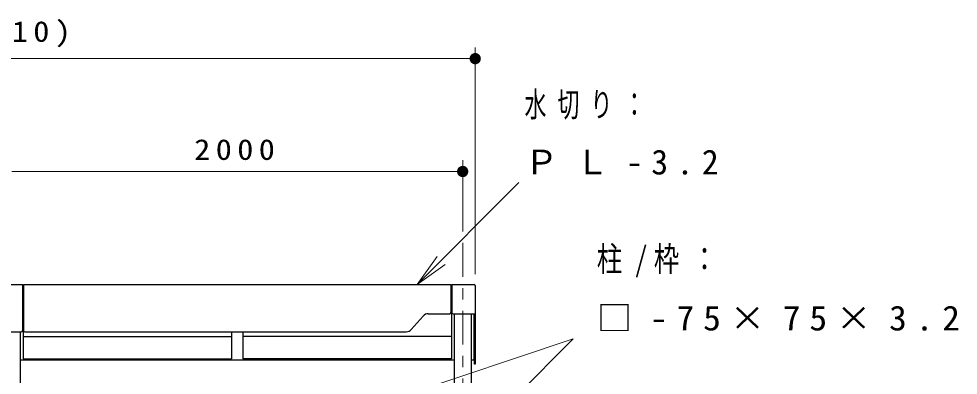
# Model space of a CAD drawing. Units: millimetres on the paper, scale 1:50. Extents: x -365 to 0, y 0 to 257.
# Drawn here: x -267.2 to -183.9, y 109.6 to 141.2 of the extents above; entities that cross this region are included whole.
import ezdxf

# ---------------------------------------------------------------- set-up
doc = ezdxf.new("R2010")
doc.units = ezdxf.units.MM
doc.linetypes.add('USER2', pattern=[6, 3, -1, 1, -1])
doc.layers.add('LY_1', color=7, linetype='Continuous', lineweight=25)
doc.styles.add('ＭＳ ゴシック', font='')
doc.styles.get('ＭＳ ゴシック').set_extended_font_data('MS Gothic')

# ---------------------------------------------------------------- blocks, each defined once
blk = doc.blocks.new('open_arrow')
at = {"color": 0, "linetype": 'Continuous', "lineweight": -2}
blk.add_lwpolyline([(7.5, 1.25), (0, 0), (7.5, -1.25)], dxfattribs=at)
blk = doc.blocks.new('filled_dot')
at = {"color": 0, "linetype": 'Continuous', "lineweight": -2, "const_width": 1.25}
blk.add_lwpolyline([(-0.625, 0, 1), (0.625, 0, 1)], format="xyb", close=True, dxfattribs=at)

msp = doc.modelspace()

# ---------------------------------------------------------------- linework, layer by layer
at = {"layer": 'LY_1', "lineweight": 13}
for p, q in [((-226.735, 118.552), (-226.735, 138.652)), ((-308.955, 137.652), (-226.735, 137.652)), ((-227.845, 122.333), (-227.845, 128.652)), ((-267.845, 127.652), (-227.845, 127.652)), ((-231.884, 117.652), (-222.862, 126.673)), ((-233.902, 107.534), (-218.033, 112.839)), ((-227.095, 103.777), (-218.033, 112.839))]:
    msp.add_line(p, q, dxfattribs=at)
at = {"layer": 'LY_1', "color": 2, "linetype": 'USER2', "lineweight": 13}
msp.add_line((-227.845, 121.317), (-227.845, 67.534), dxfattribs=at)
at = {"layer": 'LY_1', "color": 4}
for p, q in [((-268.795, 117.652), (-266.895, 117.652)), ((-266.895, 117.652), (-266.895, 113.552)), ((-266.795, 117.652), (-228.895, 117.652)), ((-266.795, 117.652), (-266.795, 113.552)), ((-228.895, 117.652), (-228.895, 115.152)), ((-228.795, 117.652), (-226.835, 117.652)), ((-228.795, 117.652), (-228.795, 115.152)), ((-226.735, 117.552), (-226.735, 110.581)), ((-230.909, 115.052), (-228.995, 115.052)), ((-228.795, 115.199), (-228.895, 115.199)), ((-228.695, 115.052), (-226.735, 115.052)), ((-226.799, 110.581), (-226.799, 115.052)), ((-231.361, 114.847), (-232.402, 113.657)), ((-268.695, 113.452), (-266.995, 113.452)), ((-266.695, 113.452), (-232.853, 113.452)), ((-226.735, 110.581), (-226.799, 110.581))]:
    msp.add_line(p, q, dxfattribs=at)
at = {"layer": 'LY_1', "color": 131}
for p, q in [((-228.845, 115.199), (-228.845, 111.041)), ((-226.845, 115.052), (-226.845, 110.942)), ((-266.845, 113.599), (-266.845, 111.041)), ((-248.345, 113.452), (-248.345, 111.041)), ((-247.345, 113.452), (-247.345, 111.041)), ((-266.845, 113.031), (-248.345, 113.031)), ((-228.845, 113.031), (-247.345, 113.031)), ((-228.595, 110.942), (-267.095, 110.942)), ((-266.845, 111.041), (-248.345, 111.041)), ((-228.845, 111.041), (-247.345, 111.041)), ((-226.845, 110.942), (-227.095, 110.942))]:
    msp.add_line(p, q, dxfattribs=at)
at = {"layer": 'LY_1'}
for p, q in [((-228.595, 115.052), (-228.595, 67.534)), ((-227.095, 115.052), (-227.095, 67.534)), ((-267.095, 113.452), (-267.095, 67.534)), ((-266.795, 113.599), (-266.895, 113.599))]:
    msp.add_line(p, q, dxfattribs=at)
at = {"layer": 'LY_1', "color": 4}
for centre, radius, start, end in [((-226.835, 117.552), 0.1, 0, 90), ((-230.909, 114.452), 0.6, 90, 138.81371), ((-228.995, 115.152), 0.1, 270, 0), ((-228.695, 115.152), 0.1, 180, 270), ((-266.995, 113.552), 0.1, 270, 0), ((-266.695, 113.552), 0.1, 180, 270), ((-232.853, 114.052), 0.6, 270, 318.81371)]:
    msp.add_arc(centre, radius, start, end, dxfattribs=at)

# ---------------------------------------------------------------- block references
at = {"layer": 'LY_1', "lineweight": 13, "xscale": 0.4, "yscale": 0.4}
for name, p, rotation in [('filled_dot', (-226.735, 137.652), 180), ('filled_dot', (-227.845, 127.652), 180), ('open_arrow', (-231.884, 117.652), 45)]:
    msp.add_blockref(name, p, dxfattribs=dict(at, rotation=rotation))

# ---------------------------------------------------------------- texts
at = {"layer": 'LY_1', "style": 'ＭＳ ゴシック'}
for s, insert, char_height, attachment_point in [('\\T1.33;\\W1.15;(4110)', (-267.845, 138.652), 1.833, 8), ('\\T1.5;\\W0.65;水切り：', (-222.362, 133.473), 2.199, 4), ('\\T1.33;\\W1.15;2000', (-247.845, 128.652), 1.833, 8), ('\\T1.5;ＰＬ-3.2', (-222.362, 128.473), 2.199, 4), ('\\T1.5;\\W0.75;柱/枠：', (-215.952, 119.639), 2.199, 4), ('\\T1.5;\\W1.05;□-75×75×3.2', (-215.952, 114.639), 2.199, 4)]:
    msp.add_mtext(s, dxfattribs=dict(at, insert=insert, char_height=char_height, attachment_point=attachment_point))

doc.saveas('drawing.dxf')
